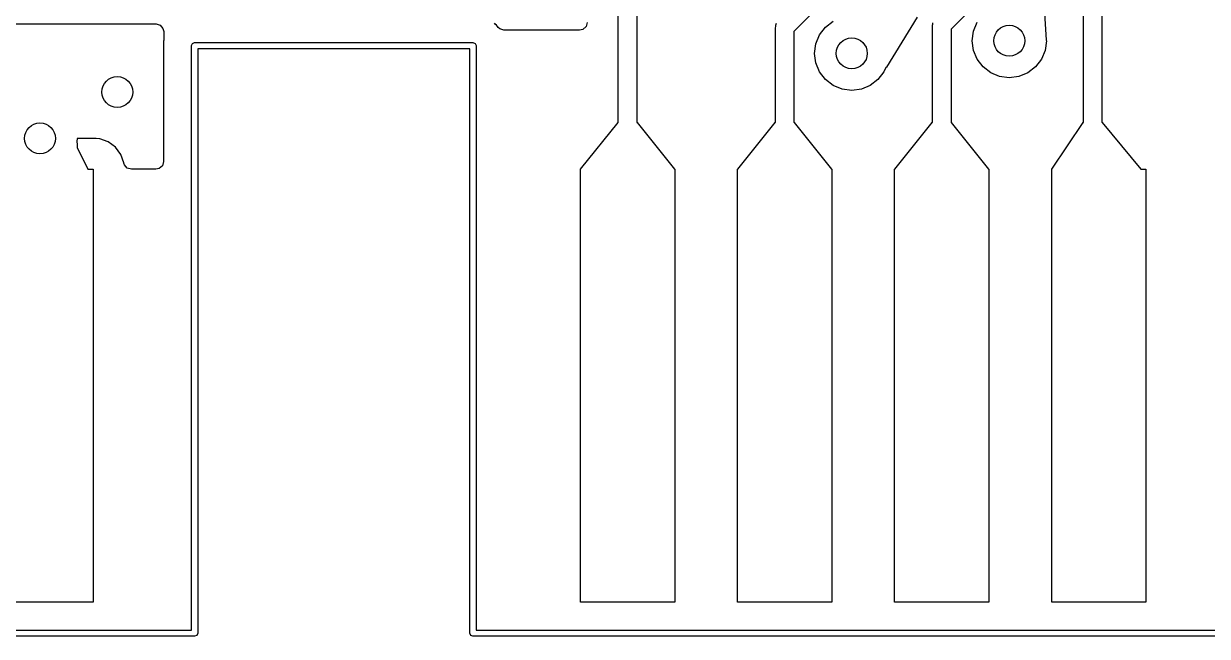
# Model space of a CAD drawing. Extents: x 90 to 175, y -109.5 to -35.9.
# Drawn here: x 112.24 to 131.37, y -109.55 to -99.65 of the extents above; entities that cross this region are included whole.
import ezdxf

# ---------------------------------------------------------------- set-up
doc = ezdxf.new("R2010")
doc.units = 0
doc.layers.add('BLACK', color=7, linetype='CONTINUOUS')

msp = doc.modelspace()

# ---------------------------------------------------------------- linework, layer by layer
at = {"layer": 'BLACK', "linetype": 'CONTINUOUS'}
for p, q in [((133.106066, -93.856066), (127.23, -99.732132)), ((129.37, -101.240864), (129.37, -98.687106)), ((129.67, -98.749238), (129.67, -101.240281)), ((128.70804, -99.008762), (128.77053, -99.908902)), ((121.85, -101.240447), (121.85, -99.25)), ((122.15, -99.312132), (122.15, -101.240323)), ((125.312132, -99.15), (124.69, -99.772132)), ((110.987, -99.6505), (114.376, -99.6505)), ((114.376, -99.6505), (114.443039, -99.670185)), ((114.443039, -99.670185), (114.488794, -99.722989)), ((119.86151, -99.650992), (119.849006, -99.638488)), ((119.882142, -99.668871), (119.86151, -99.650992)), ((119.882143, -99.668872), (119.882142, -99.668871)), ((119.896903, -99.69184), (119.882143, -99.668872)), ((119.907517, -99.706016), (119.896903, -99.69184)), ((119.908558, -99.707217), (119.907517, -99.706016)), ((119.935219, -99.730315), (119.908558, -99.707217)), ((121.329815, -99.693039), (121.277011, -99.738794)), ((121.3495, -99.626), (121.329815, -99.693039)), ((124.39, -99.71), (124.395111, -99.690925)), ((124.395111, -99.671177), (124.404984, -99.654074)), ((124.395111, -99.690925), (124.395111, -99.671177)), ((124.404984, -99.654074), (124.410096, -99.635)), ((125.105385, -99.825), (125.200736, -99.700736)), ((125.200736, -99.700736), (125.325, -99.605385)), ((126.681878, -99.540275), (126.18455, -100.346146)), ((126.93, -99.67), (126.935111, -99.650925)), ((126.93, -101.240447), (126.93, -99.67)), ((126.935111, -99.650925), (126.935111, -99.631177)), ((127.591843, -99.766107), (127.651783, -99.621398)), ((114.488794, -99.722989), (114.5, -99.7745)), ((114.5, -99.7745), (114.5, -99.915696)), ((120.002258, -99.75), (119.935219, -99.730315)), ((121.2255, -99.75), (120.002258, -99.75)), ((121.277011, -99.738794), (121.2255, -99.75)), ((124.39, -101.240447), (124.39, -99.71)), ((124.69, -99.772132), (124.69, -101.240323)), ((125.045445, -99.969709), (125.105385, -99.825)), ((127.23, -99.732132), (127.23, -101.240323)), ((127.571398, -99.921398), (127.591843, -99.766107)), ((114.5, -99.915696), (114.4995, -99.922694)), ((114.4995, -99.922694), (114.4995, -101.876)), ((114.95, -100), (114.964645, -99.964645)), ((114.95, -109.45), (114.95, -100)), ((114.964645, -99.964645), (115, -99.95)), ((115, -99.95), (119.5, -99.95)), ((119.45, -100.05), (115.05, -100.05)), ((115.05, -100.05), (115.05, -109.5)), ((119.45, -109.5), (119.45, -100.05)), ((119.5, -99.95), (119.535355, -99.964645)), ((119.535355, -99.964645), (119.55, -100)), ((119.55, -100), (119.55, -109.45)), ((125.025, -100.125), (125.045445, -99.969709)), ((127.591843, -100.076689), (127.571398, -99.921398)), ((127.651783, -100.221398), (127.591843, -100.076689)), ((128.750953, -100.076689), (128.691013, -100.221398)), ((128.771398, -99.921398), (128.750953, -100.076689)), ((128.77053, -99.908902), (128.769971, -99.910566)), ((128.769971, -99.910566), (128.771398, -99.921398)), ((125.045445, -100.280291), (125.025, -100.125)), ((125.105385, -100.425), (125.045445, -100.280291)), ((127.747134, -100.345662), (127.651783, -100.221398)), ((128.691013, -100.221398), (128.595662, -100.345662)), ((125.200736, -100.549264), (125.105385, -100.425)), ((126.144615, -100.425), (126.049264, -100.549264)), ((126.175176, -100.351218), (126.144615, -100.425)), ((126.177289, -100.351386), (126.175176, -100.351218)), ((126.18455, -100.346146), (126.177289, -100.351386)), ((127.871398, -100.441013), (127.747134, -100.345662)), ((128.016107, -100.500953), (127.871398, -100.441013)), ((128.471398, -100.441013), (128.326689, -100.500953)), ((128.595662, -100.345662), (128.471398, -100.441013)), ((125.325, -100.644615), (125.200736, -100.549264)), ((125.469709, -100.704555), (125.325, -100.644615)), ((125.925, -100.644615), (125.780291, -100.704555)), ((126.049264, -100.549264), (125.925, -100.644615)), ((128.171398, -100.521398), (128.016107, -100.500953)), ((128.326689, -100.500953), (128.171398, -100.521398)), ((125.625, -100.725), (125.469709, -100.704555)), ((125.780291, -100.704555), (125.625, -100.725)), ((121.241493, -101.99565), (121.846487, -101.242373)), ((121.846487, -101.242373), (121.85, -101.240447)), ((122.15, -101.240323), (122.152664, -101.241427)), ((122.152664, -101.241427), (122.153513, -101.242374)), ((122.153513, -101.242374), (122.758501, -101.995644)), ((123.781493, -101.99565), (124.386487, -101.242373)), ((124.386487, -101.242373), (124.39, -101.240447)), ((124.69, -101.240323), (124.692664, -101.241427)), ((124.692664, -101.241427), (124.693513, -101.242374)), ((124.693513, -101.242374), (125.298501, -101.995644)), ((126.321493, -101.99565), (126.926487, -101.242373)), ((126.926487, -101.242373), (126.93, -101.240447)), ((127.23, -101.240323), (127.232664, -101.241427)), ((127.232664, -101.241427), (127.233513, -101.242374)), ((127.233513, -101.242374), (127.838501, -101.995644)), ((128.860749, -101.995908), (129.366523, -101.243175)), ((129.366523, -101.243175), (129.37, -101.240864)), ((129.67, -101.240281), (129.672765, -101.241427)), ((129.672765, -101.241427), (129.673509, -101.242244)), ((129.673509, -101.242244), (130.296561, -101.99574)), ((113.1, -101.5), (113.093127, -101.552201)), ((113.093127, -101.552201), (113.1, -101.6)), ((113.409844, -101.5), (113.1, -101.5)), ((113.1, -101.6), (113.1, -101.645777)), ((113.469372, -101.506401), (113.409844, -101.5)), ((113.469379, -101.506403), (113.469372, -101.506401)), ((113.604086, -101.556645), (113.469379, -101.506403)), ((113.604093, -101.556649), (113.604086, -101.556645)), ((113.719187, -101.642809), (113.604093, -101.556649)), ((113.1, -101.645777), (113.274828, -102)), ((113.71919, -101.642812), (113.719187, -101.642809)), ((113.80535, -101.757906), (113.71919, -101.642812)), ((113.805354, -101.757913), (113.80535, -101.757906)), ((113.855596, -101.89262), (113.805354, -101.757913)), ((113.274828, -102), (113.362, -102)), ((113.362, -102), (113.362, -109)), ((113.85738, -101.900168), (113.855596, -101.89262)), ((113.858177, -101.899979), (113.85738, -101.900168)), ((113.865731, -101.927511), (113.858177, -101.899979)), ((113.911486, -101.980315), (113.865731, -101.927511)), ((113.978525, -102), (113.911486, -101.980315)), ((114.3755, -102), (113.978525, -102)), ((114.427011, -101.988794), (114.3755, -102)), ((114.479815, -101.943039), (114.427011, -101.988794)), ((114.4995, -101.876), (114.479815, -101.943039)), ((121.238, -109), (121.238, -102)), ((121.238, -102), (121.240172, -102)), ((121.240172, -102), (121.240777, -101.996646)), ((121.240777, -101.996646), (121.241493, -101.99565)), ((122.758501, -101.995644), (122.759772, -102)), ((122.759772, -102), (122.762, -102)), ((122.762, -102), (122.762, -109)), ((123.778, -109), (123.778, -102)), ((123.778, -102), (123.780172, -102)), ((123.780172, -102), (123.780777, -101.996646)), ((123.780777, -101.996646), (123.781493, -101.99565)), ((125.298501, -101.995644), (125.299772, -102)), ((125.299772, -102), (125.302, -102)), ((125.302, -102), (125.302, -109)), ((126.318, -109), (126.318, -102)), ((126.318, -102), (126.320172, -102)), ((126.320172, -102), (126.320777, -101.996646)), ((126.320777, -101.996646), (126.321493, -101.99565)), ((127.838501, -101.995644), (127.839772, -102)), ((127.839772, -102), (127.842, -102)), ((127.842, -102), (127.842, -109)), ((128.858, -109), (128.858, -102)), ((128.858, -102), (128.859939, -102)), ((128.859939, -102), (128.860649, -101.996061)), ((128.860649, -101.996061), (128.860749, -101.995908)), ((130.296561, -101.99574), (130.29787, -102)), ((130.29787, -102), (130.382, -102)), ((130.382, -102), (130.382, -109)), ((113.362, -109), (111.838, -109)), ((122.762, -109), (121.238, -109)), ((125.302, -109), (123.778, -109)), ((127.842, -109), (126.318, -109)), ((130.382, -109), (128.858, -109)), ((100.05, -109.45), (114.95, -109.45)), ((119.55, -109.45), (139.55, -109.45)), ((115, -109.55), (100, -109.55)), ((115.035355, -109.535355), (115, -109.55)), ((115.05, -109.5), (115.035355, -109.535355)), ((119.464645, -109.535355), (119.45, -109.5)), ((119.5, -109.55), (119.464645, -109.535355)), ((139.6, -109.55), (119.5, -109.55))]:
    msp.add_line(p, q, dxfattribs=at)
at = {"layer": 'BLACK'}
for centre in [(128.171398, -99.921398), (125.625, -100.125), (113.75, -100.75), (112.5, -101.5)]:
    msp.add_circle(centre, 0.25, dxfattribs=at)

doc.saveas('drawing.dxf')
